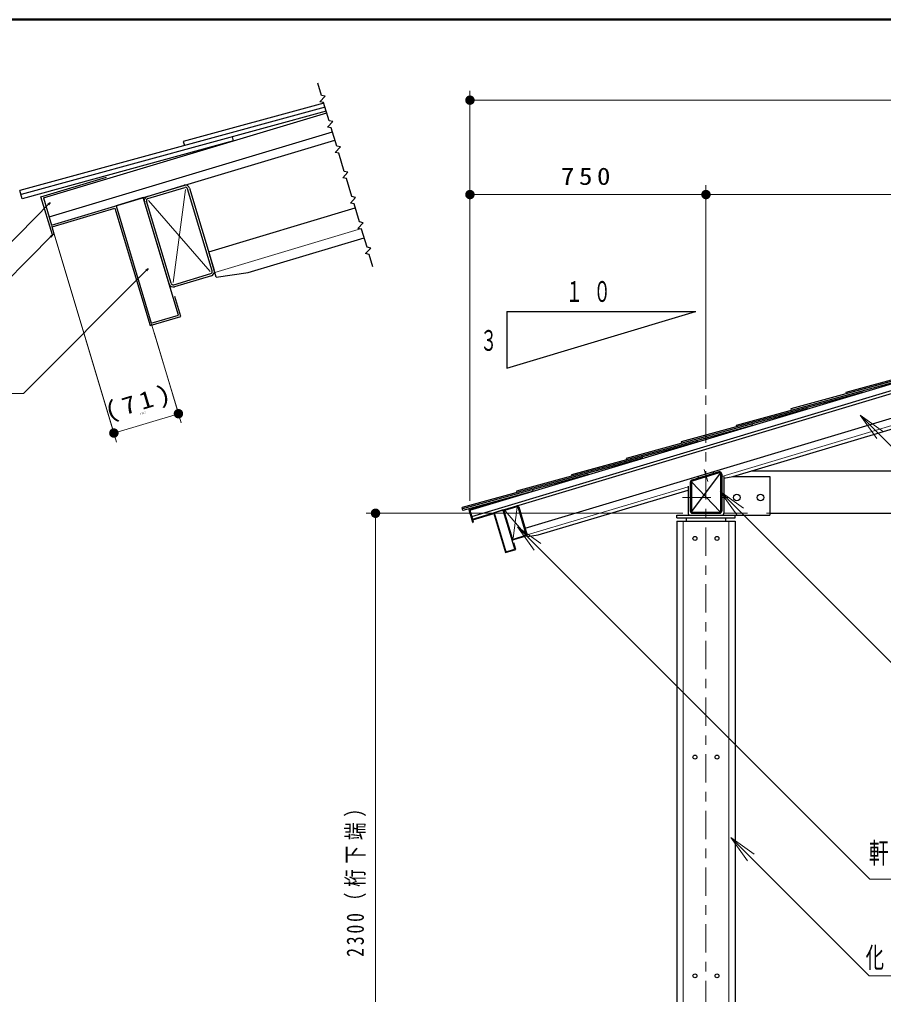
# Model space of a CAD drawing. Units: millimetres on the paper, with parts at other scales. Extents: x -385 to 8, y 0 to 267.
# Drawn here: x -203.6 to -112.1, y 163.7 to 267 of the extents above; entities that cross this region are included whole.
import ezdxf
from ezdxf.enums import TextEntityAlignment as Align

# ---------------------------------------------------------------- set-up
doc = ezdxf.new("R2010")
doc.units = ezdxf.units.MM
doc.linetypes.add('USER1', pattern=[4.5, 2.5, -2])
doc.linetypes.add('USER2', pattern=[6, 3, -1, 1, -1])
doc.layers.add('LY_1', color=7, linetype='Continuous', lineweight=25)
doc.styles.add('ＭＳ ゴシック', font='')
doc.styles.get('ＭＳ ゴシック').set_extended_font_data('MS Gothic')

# ---------------------------------------------------------------- blocks, each defined once
blk = doc.blocks.new('filled_dot')
at = {"color": 0, "linetype": 'Continuous', "lineweight": -2, "const_width": 1.25}
blk.add_lwpolyline([(-0.625, 0, 1), (0.625, 0, 1)], format="xyb", close=True, dxfattribs=at)

msp = doc.modelspace()

# ---------------------------------------------------------------- linework, layer by layer
at = {"layer": 'LY_1', "lineweight": 50}
msp.add_line((0, 267), (-385, 267), dxfattribs=at)
at = {"layer": 'LY_1', "lineweight": 13}
for p, q in [((-155.887, 216.029), (-155.887, 259.454)), ((-155.887, 258.454), (-5.887, 258.454)), ((-186.018, 248.996), (-187.316, 239.126)), ((-130.887, 227.871), (-130.887, 249.454)), ((-130.887, 232.171), (-130.887, 249.454)), ((-155.887, 248.454), (-130.887, 248.454)), ((-130.887, 248.454), (-30.887, 248.454)), ((-189.926, 247.823), (-183.409, 240.299)), ((-200.182, 245.122), (-193.574, 223.095)), ((-182.896, 240.191), (-167.377, 244.846)), ((-199.923, 244.26), (-193.315, 222.233)), ((-189.608, 234.722), (-186.735, 225.146)), ((-189.349, 233.86), (-186.476, 224.284)), ((-129.22, 218.578), (-80.887, 233.078)), ((-186.764, 225.242), (-193.602, 223.191)), ((-186.764, 225.242), (-193.602, 223.191)), ((-114.569, 225.088), (-112.448, 222.966)), ((-114.569, 225.088), (-112.094, 223.32)), ((-112.801, 222.613), (-114.569, 225.088)), ((-149.827, 212.396), (-132.786, 217.508)), ((-129.372, 216.988), (-127.251, 214.867)), ((-129.372, 216.988), (-126.897, 215.221)), ((-127.605, 214.514), (-129.372, 216.988)), ((-152.17, 214.94), (-149.998, 212.432)), ((-150.868, 215.331), (-151.301, 212.041)), ((-133.32, 214.698), (-166.887, 214.698)), ((-165.887, 138.031), (-165.887, 214.698)), ((-150.855, 213.261), (-148.733, 211.14)), ((-150.855, 213.261), (-148.38, 211.494)), ((-149.087, 210.787), (-150.855, 213.261)), ((-128.251, 180.347), (-126.13, 178.226)), ((-128.251, 180.347), (-125.776, 178.579)), ((-126.483, 177.872), (-128.251, 180.347))]:
    msp.add_line(p, q, dxfattribs=at)
at = {"layer": 'LY_1', "color": 40}
for p, q in [((-171.238, 257.717), (-203.552, 248.885)), ((-171.109, 257.285), (-203.433, 248.451)), ((-171.368, 258.148), (-186.259, 254.078)), ((-201.073, 248.092), (-171.052, 257.098)), ((-180.919, 254.138), (-203.314, 248.017)), ((-200.469, 246.08), (-170.449, 255.086)), ((-200.211, 245.218), (-170.19, 254.224)), ((-186.261, 254.079), (-186.136, 253.646)), ((-180.919, 254.14), (-181.038, 254.574)), ((-201.322, 248.226), (-194.366, 250.313)), ((-203.314, 248.018), (-203.552, 248.886)), ((-200.115, 244.203), (-201.322, 248.226)), ((-201.073, 248.092), (-200.211, 245.218)), ((-190.498, 248.132), (-193.372, 247.27)), ((-186.763, 235.68), (-190.498, 248.132)), ((-200.153, 245.027), (-193.506, 247.021)), ((-193.506, 247.021), (-189.77, 234.569)), ((-193.372, 247.27), (-189.636, 234.818)), ((-199.923, 244.26), (-200.153, 245.027)), ((-200.115, 244.203), (-199.923, 244.26)), ((-186.514, 235.546), (-187.146, 237.653)), ((-155.886, 215.029), (-80.887, 237.529)), ((-155.685, 214.359), (-80.887, 236.798)), ((-189.77, 234.569), (-186.514, 235.546)), ((-189.636, 234.818), (-186.763, 235.68)), ((-155.599, 214.071), (-80.887, 236.485)), ((-96.917, 232.725), (-116.083, 227.487)), ((-102.728, 230.982), (-121.893, 225.743)), ((-108.539, 229.238), (-127.704, 223.999)), ((-114.35, 227.494), (-133.516, 222.256)), ((-116.083, 227.487), (-116.041, 227.343)), ((-114.392, 227.639), (-114.35, 227.494)), ((-120.161, 225.75), (-139.335, 220.51)), ((-121.894, 225.744), (-121.852, 225.6)), ((-120.203, 225.895), (-120.161, 225.751)), ((-126.014, 224.151), (-125.972, 224.007)), ((-125.972, 224.007), (-145.138, 218.768)), ((-127.705, 224), (-127.663, 223.856)), ((-131.783, 222.263), (-150.948, 217.025)), ((-133.516, 222.256), (-133.474, 222.112)), ((-131.825, 222.407), (-131.783, 222.263)), ((-137.595, 220.519), (-156.712, 215.294)), ((-139.327, 220.513), (-139.285, 220.368)), ((-137.636, 220.664), (-137.594, 220.519)), ((-143.356, 218.789), (-156.673, 215.149)), ((-145.138, 218.769), (-145.096, 218.624)), ((-143.356, 218.789), (-143.395, 218.934)), ((-149.168, 217.045), (-156.633, 215.004)), ((-150.949, 217.025), (-150.907, 216.881)), ((-149.168, 217.045), (-149.208, 217.19)), ((-156.633, 215.005), (-156.712, 215.294)), ((-155.969, 215.074), (-153.65, 215.77)), ((-155.567, 213.733), (-155.969, 215.074)), ((-155.886, 215.029), (-155.599, 214.071)), ((-152.361, 215.043), (-153.319, 214.755)), ((-151.116, 210.892), (-152.361, 215.043)), ((-155.58, 214.008), (-153.364, 214.672)), ((-155.503, 213.752), (-155.58, 214.008)), ((-153.364, 214.672), (-152.119, 210.522)), ((-153.319, 214.755), (-152.074, 210.605)), ((-133.97, 213.864), (-127.803, 213.864)), ((-133.97, 213.864), (-133.97, 140.698)), ((-127.803, 213.864), (-127.803, 140.698)), ((-155.567, 213.733), (-155.503, 213.752)), ((-152.119, 210.522), (-151.033, 210.847)), ((-152.074, 210.605), (-151.116, 210.892)), ((-151.033, 210.847), (-151.244, 211.55))]:
    msp.add_line(p, q, dxfattribs=at)
at = {"layer": 'LY_1', "color": 3}
for p, q in [((-190.058, 248.264), (-186.15, 249.436)), ((-189.992, 248.044), (-186.084, 249.216)), ((-183.188, 240.365), (-185.797, 249.062)), ((-185.577, 249.128), (-182.968, 240.431)), ((-187.757, 238.994), (-190.366, 247.691)), ((-187.537, 239.06), (-190.146, 247.757)), ((-187.25, 238.906), (-183.342, 240.078)), ((-183.276, 239.858), (-187.184, 238.686)), ((-151.448, 211.997), (-152.317, 214.896)), ((-151.374, 212.019), (-152.244, 214.918)), ((-152.214, 215.087), (-150.912, 215.478)), ((-152.192, 215.013), (-150.89, 215.404)), ((-149.925, 212.454), (-150.794, 215.353)), ((-150.721, 215.375), (-149.851, 212.476)), ((-151.279, 211.967), (-149.976, 212.358)), ((-149.954, 212.285), (-151.257, 211.894))]:
    msp.add_line(p, q, dxfattribs=at)
at = {"layer": 'LY_1'}
for p, q in [((-200.589, 247.449), (-200.344, 247.629)), ((-200.344, 247.629), (-200.554, 247.414)), ((-200.344, 247.629), (-200.518, 247.379)), ((-183.555, 242.386), (-168.036, 247.042)), ((-200.361, 244.025), (-200.115, 244.203)), ((-200.115, 244.203), (-200.326, 243.99)), ((-200.115, 244.203), (-200.29, 243.954)), ((-179.36, 240.191), (-167.085, 243.873)), ((-182.75, 239.704), (-183.555, 242.386)), ((-190.229, 240.445), (-189.982, 240.622)), ((-189.982, 240.622), (-190.193, 240.41)), ((-189.982, 240.622), (-190.158, 240.374)), ((-182.75, 239.704), (-179.36, 240.191)), ((-151.978, 230.056), (-131.978, 236.056)), ((-151.977, 236.055), (-131.977, 236.055)), ((-151.977, 236.055), (-151.977, 230.055)), ((-150.047, 213.128), (-80.887, 233.876)), ((-128.041, 218.578), (-80.887, 232.724)), ((-129.52, 219.077), (-132.387, 218.217)), ((-129.487, 218.965), (-132.354, 218.105)), ((-130.145, 219.098), (-130.088, 218.906)), ((-80.887, 219.164), (-126.086, 219.164)), ((-132.553, 217.991), (-132.553, 214.931)), ((-132.436, 217.991), (-132.436, 214.931)), ((-132.427, 218.035), (-129.368, 214.852)), ((-129.383, 218.945), (-132.421, 214.874)), ((-131.742, 218.619), (-131.684, 218.428)), ((-129.336, 218.851), (-129.336, 214.931)), ((-129.22, 218.851), (-129.22, 214.931)), ((-128.986, 218.401), (-128.041, 218.578)), ((-128.986, 218.578), (-128.986, 214.698)), ((-128.041, 218.578), (-124.12, 218.578)), ((-124.12, 218.578), (-124.12, 214.498)), ((-148.649, 212.396), (-132.786, 217.154)), ((-132.786, 217.568), (-132.786, 214.698)), ((-133.97, 214.197), (-133.97, 214.497)), ((-133.97, 214.497), (-127.803, 214.497)), ((-133.97, 214.197), (-127.803, 214.197)), ((-132.97, 214.197), (-132.97, 213.864)), ((-132.586, 214.498), (-124.12, 214.498)), ((-132.32, 214.698), (-129.453, 214.698)), ((-132.319, 214.814), (-129.453, 214.814)), ((-128.803, 214.197), (-128.803, 213.864)), ((-127.803, 214.197), (-127.803, 214.497)), ((-124.12, 214.698), (-80.887, 214.698)), ((-149.778, 212.233), (-150.047, 213.128)), ((-149.779, 212.233), (-148.649, 212.396))]:
    msp.add_line(p, q, dxfattribs=at)
at = {"layer": 'LY_1', "linetype": 'USER2', "lineweight": 13}
for p, q in [((-130.887, 231.171), (-130.887, 106.909)), ((-130.706, 218.067), (-131.084, 219.326)), ((-133.379, 216.364), (-128.537, 216.364))]:
    msp.add_line(p, q, dxfattribs=at)
at = {"layer": 'LY_1', "color": 40, "lineweight": 13}
for p, q in [((-133.303, 213.864), (-133.303, 140.698)), ((-128.47, 213.864), (-128.47, 140.698))]:
    msp.add_line(p, q, dxfattribs=at)
at = {"layer": 'LY_1', "linetype": 'USER1', "lineweight": 13}
msp.add_line((-128.986, 214.698), (-124.12, 214.698), dxfattribs=at)
at = {"layer": 'LY_1'}
msp.add_lwpolyline([(-166.168, 240.815), (-166.554, 242.103), (-166.943, 242.195), (-166.395, 242.778), (-166.784, 242.87), (-167.359, 244.785), (-167.748, 244.877), (-167.199, 245.459), (-167.589, 245.552), (-168.163, 247.467), (-168.553, 247.559), (-168.004, 248.141), (-168.393, 248.233), (-168.968, 250.149), (-169.357, 250.241), (-168.809, 250.823), (-169.198, 250.915), (-169.772, 252.831), (-170.162, 252.923), (-169.613, 253.505), (-170.002, 253.597), (-170.577, 255.513), (-170.966, 255.605), (-170.418, 256.187), (-170.807, 256.279), (-171.382, 258.195), (-171.771, 258.287), (-171.222, 258.869), (-171.611, 258.961), (-171.998, 260.25)], dxfattribs=at)
at = {"layer": 'LY_1', "lineweight": 13}
for points in [[(-200.344, 247.629), (-205.374, 242.481), (-211.636, 242.481)], [(-200.115, 244.203), (-207.811, 236.422), (-211.781, 236.422)], [(-189.982, 240.622), (-203.169, 227.367), (-208.368, 227.367)], [(-114.569, 225.088), (-89.852, 200.371), (-47.115, 200.371)], [(-129.372, 216.988), (-99.754, 187.371), (-42.484, 187.371)], [(-150.855, 213.261), (-113.531, 175.938), (-68.145, 175.938)], [(-128.251, 180.347), (-113.613, 165.709), (-62.52, 165.709)]]:
    msp.add_lwpolyline(points, dxfattribs=at)
at = {"layer": 'LY_1'}
for centre, radius in [((-127.62, 216.364), 0.35), ((-125.12, 216.364), 0.35), ((-132.053, 212.03), 0.208), ((-129.72, 212.03), 0.208), ((-132.053, 188.864), 0.208), ((-129.72, 188.864), 0.208), ((-132.053, 165.697), 0.208), ((-129.72, 165.697), 0.208)]:
    msp.add_circle(centre, radius, dxfattribs=at)
at = {"layer": 'LY_1', "color": 3}
for centre, radius, start, end in [((-186.018, 248.996), 0.46, 16.69924, 106.69924), ((-186.018, 248.996), 0.23, 16.69924, 106.69924), ((-189.926, 247.823), 0.46, 106.69924, 196.69924), ((-189.926, 247.823), 0.23, 106.69924, 196.69924), ((-183.409, 240.299), 0.23, 286.69924, 16.69924), ((-183.409, 240.299), 0.46, 286.69924, 16.69924), ((-187.316, 239.126), 0.46, 196.69924, 286.69924), ((-187.316, 239.126), 0.23, 196.69924, 286.69924), ((-152.17, 214.94), 0.153, 106.69924, 196.69924), ((-152.17, 214.94), 0.0767, 106.69924, 196.69924), ((-150.868, 215.331), 0.153, 16.69924, 106.69924), ((-150.868, 215.331), 0.0767, 16.69924, 106.69924), ((-151.301, 212.041), 0.153, 196.69924, 286.69924), ((-151.301, 212.041), 0.0767, 196.69924, 286.69924), ((-149.998, 212.432), 0.0767, 286.69924, 16.69924), ((-149.998, 212.432), 0.153, 286.69924, 16.69924)]:
    msp.add_arc(centre, radius, start, end, dxfattribs=at)
at = {"layer": 'LY_1'}
for centre, radius, start, end in [((-129.453, 218.851), 0.233, 0, 106.69926), ((-129.453, 218.851), 0.117, 0, 106.70022), ((-132.32, 217.991), 0.233, 106.69783, 179.99996), ((-132.32, 217.991), 0.117, 106.70023, 179.99996), ((-132.32, 214.931), 0.233, 179.99998, 270.00003), ((-132.32, 214.931), 0.117, 179.99998, 270.00003), ((-129.453, 214.931), 0.233, 270.00002, 0), ((-129.453, 214.931), 0.117, 270.00002, 0), ((-132.586, 214.698), 0.2, 179.99999, 270), ((-129.186, 214.698), 0.2, 270, 0)]:
    msp.add_arc(centre, radius, start, end, dxfattribs=at)

# ---------------------------------------------------------------- block references
at = {"layer": 'LY_1', "lineweight": 13, "xscale": 0.4, "yscale": 0.4}
for p in [(-155.887, 258.454), (-155.887, 248.454), (-130.887, 248.454)]:
    msp.add_blockref('filled_dot', p, dxfattribs=at)
at = {"layer": 'LY_1', "lineweight": 13}
for p, xscale, yscale, rotation in [((-130.887, 248.454), 0.4, 0.4, 180), ((-186.764, 225.242), 0.4, 0.4, 196.7), ((-186.764, 225.242), 0.04, 0.04, 196.7), ((-193.602, 223.191), 0.4, 0.4, 16.7), ((-193.602, 223.191), 0.04, 0.04, 16.7), ((-165.887, 214.698), 0.4, 0.4, 270)]:
    msp.add_blockref('filled_dot', p, dxfattribs=dict(at, xscale=xscale, yscale=yscale, rotation=rotation))

# ---------------------------------------------------------------- texts
at = {"layer": 'LY_1', "style": 'ＭＳ ゴシック', "width": 0.6}
msp.add_text('３', height=2.199, dxfattribs=at).set_placement((-153.903, 233.002), align=Align.MIDDLE_CENTER)
at = {"layer": 'LY_1', "style": 'ＭＳ ゴシック'}
for s, insert, char_height, attachment_point in [('\\T1.33;\\W1.15;750', (-143.387, 249.454), 1.833, 8), ('\\T1.64;\\W0.6;１０', (-142.784, 238.17), 2.199, 5), ('\\T1.64;\\W0.7;軒木：□－１００×５０×２．３', (-113.62, 178.588), 2.199, 4), ('\\T1.64;\\W0.65;化粧板：合成木材\u3000１４５×３０\u3000\u3000', (-113.97, 167.509), 2.199, 4)]:
    msp.add_mtext(s, dxfattribs=dict(at, insert=insert, char_height=char_height, attachment_point=attachment_point))
at = {"layer": 'LY_1', "attachment_point": 8, "style": 'ＭＳ ゴシック'}
for s, insert, char_height, rotation in [('\\T1.33;\\W1.15;(71)', (-190.47, 225.174), 1.833, 16.699), ('\\T1.33;\\W1.15;(71)', (-190.47, 225.174), 0.1833, 16.699), ('\\T1.32;\\W0.75;2300（桁下端）', (-166.887, 176.364), 1.833, 90)]:
    msp.add_mtext(s, dxfattribs=dict(at, insert=insert, char_height=char_height, rotation=rotation))

doc.saveas('drawing.dxf')
